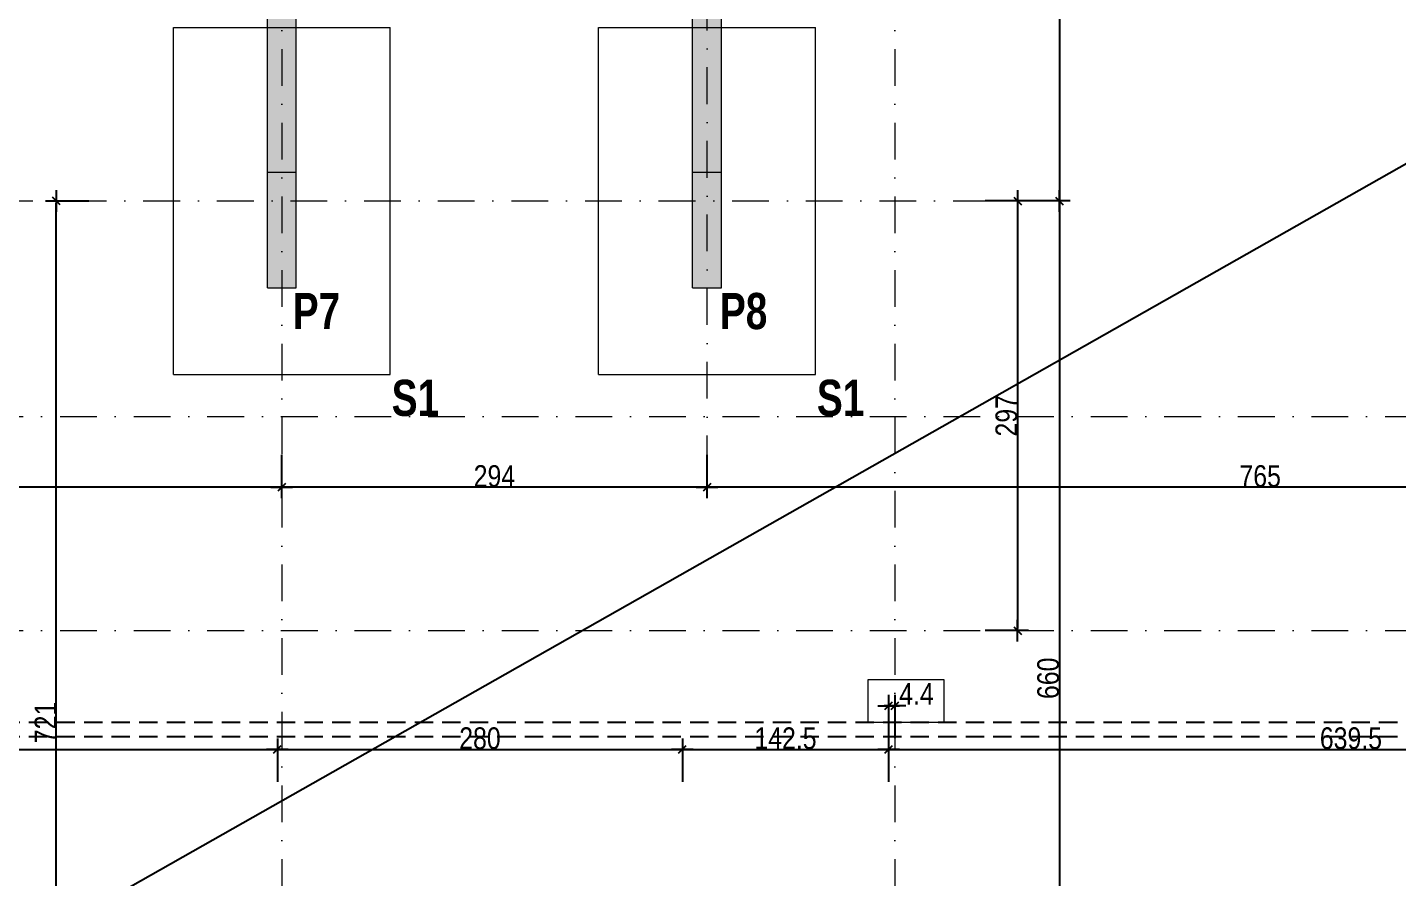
# Model space of a CAD drawing. Header units: centimetres. Extents: x -14085 to 643619, y -47998 to 35592.
# Drawn here: x 55583 to 56530, y 3973 to 4560 of the extents above; entities that cross this region are included whole.
import ezdxf
from ezdxf.enums import TextEntityAlignment as Align

# ---------------------------------------------------------------- set-up
doc = ezdxf.new("R2010")
doc.units = ezdxf.units.CM
doc.header["$PDMODE"] = 1
doc.header["$PDSIZE"] = -2
doc.linetypes.add('CACHEX2', pattern=[19.05, 12.7, -6.35])
doc.linetypes.add('TIRETPTX2', pattern=[50.8, 25.4, -12.7, 0, -12.7])
for name, color, linetype in [('01_cote_gen', 4, 'Continuous'), ('01_murs_sup', 2, 'CACHEX2'), ('01_poch_murs', 253, 'Continuous'), ('01_poch_poteaux', 250, 'Continuous'), ('01_texte', 230, 'Continuous'), ('AA_COTES', 2, 'Continuous')]:
    doc.layers.add(name, color=color, linetype=linetype)
for name, color, linetype, lineweight in [('01_murs_coup', 5, 'Continuous', 60), ('01_sem', 42, 'Continuous', 15), ('01_tram_axes', 2, 'TIRETPTX2', 9)]:
    doc.layers.add(name, color=color, linetype=linetype, lineweight=lineweight)
doc.styles.add('impact', font='impact.ttf')
doc.styles.add('STYLE2', font='ARIALN.TTF')
doc.dimstyles.new('JB50', dxfattribs={"dimscale": 0.1, "dimtxt": 150, "dimasz": 15, "dimexe": 0.1, "dimexo": 0.1, "dimgap": 0.09, "dimtad": 1, "dimdec": 1, "dimdsep": 46, "dimtxsty": 'STYLE2', "dimblk1": 'BOND_G', "dimblk2": 'BOND_D', "dimsah": 1, "dimcen": 1.5, "dimdle": 0.01, "dimse1": 1, "dimse2": 1, "dimclrd": 4, "dimclre": 2, "dimclrt": 6, "dimazin": 2, "dimtfac": 2.333333, "dimtdec": 1, "dimtix": 1, "dimtmove": 2, "dimatfit": 3, "dimldrblk": 'BOND_G', "dimfxl": 1, "dimtolj": 1, "dimtzin": 0, "dimarcsym": 0})

# ---------------------------------------------------------------- blocks, each defined once
blk = doc.blocks.new('BOND_G')
at = {"layer": 'AA_COTES', "color": 0}
for p, q in [((0, -5), (0, 15)), ((5, 0), (-5, 0)), ((1.77, 1.77), (-1.77, -1.77))]:
    blk.add_line(p, q, dxfattribs=at)
blk = doc.blocks.new('BOND_D')
at = {"layer": 'AA_COTES', "color": 0}
for p, q in [((5, 0), (-5, 0)), ((-1.77, -1.77), (1.77, 1.77)), ((0, 5), (0, -15))]:
    blk.add_line(p, q, dxfattribs=at)
blk = doc.blocks.new('*D1581')
at = {"layer": '01_cote_gen', "color": 4, "lineweight": -2, "transparency": 16777216}
blk.add_line((55757.37, 4242.46), (55155.37, 4242.46), dxfattribs=at)
at = {"layer": 'Defpoints', "color": 0, "lineweight": 0, "transparency": 16777216}
for p in [(55758.87, 4275.62), (55153.87, 4249.96), (55153.87, 4242.46)]:
    blk.add_point(p, dxfattribs=at)
at = {"layer": '01_cote_gen', "color": 4, "lineweight": -2, "transparency": 16777216, "xscale": 1.5, "yscale": 1.5, "zscale": 1.5, "rotation": 180}
blk.add_blockref('BOND_D', (55153.87, 4242.46), dxfattribs=at)
at = {"layer": '01_cote_gen', "color": 4, "lineweight": -2, "transparency": 16777216, "xscale": 1.5, "yscale": 1.5, "zscale": 1.5}
blk.add_blockref('BOND_G', (55758.87, 4242.46), dxfattribs=at)
at = {"layer": '01_cote_gen', "color": 6, "lineweight": 0, "transparency": 16777216, "insert": (55456.37, 4250.12), "char_height": 15, "attachment_point": 5, "style": 'STYLE2'}
blk.add_mtext('\\A1;605', dxfattribs=at)
blk = doc.blocks.new('*D1582')
at = {"layer": '01_cote_gen', "color": 4, "lineweight": -2, "transparency": 16777216}
blk.add_line((56051.37, 4242.46), (55760.37, 4242.46), dxfattribs=at)
at = {"layer": 'Defpoints', "color": 0, "lineweight": 0, "transparency": 16777216}
for p in [(55758.87, 4251.17), (56052.87, 4251.17), (55758.87, 4242.46)]:
    blk.add_point(p, dxfattribs=at)
at = {"layer": '01_cote_gen', "color": 4, "lineweight": -2, "transparency": 16777216, "xscale": 1.5, "yscale": 1.5, "zscale": 1.5, "rotation": 180}
blk.add_blockref('BOND_D', (55758.87, 4242.46), dxfattribs=at)
at = {"layer": '01_cote_gen', "color": 4, "lineweight": -2, "transparency": 16777216, "xscale": 1.5, "yscale": 1.5, "zscale": 1.5}
blk.add_blockref('BOND_G', (56052.87, 4242.46), dxfattribs=at)
at = {"layer": '01_cote_gen', "color": 6, "lineweight": 0, "transparency": 16777216, "insert": (55905.87, 4250.12), "char_height": 15, "attachment_point": 5, "style": 'STYLE2'}
blk.add_mtext('\\A1;294', dxfattribs=at)
blk = doc.blocks.new('*D1583')
at = {"layer": '01_cote_gen', "color": 4, "lineweight": -2, "transparency": 16777216}
blk.add_line((56816.33, 4242.46), (56054.37, 4242.46), dxfattribs=at)
at = {"layer": 'Defpoints', "color": 0, "lineweight": 0, "transparency": 16777216}
for p in [(56817.83, 4249.65), (56052.87, 4242.46), (56052.87, 4203.56)]:
    blk.add_point(p, dxfattribs=at)
at = {"layer": '01_cote_gen', "color": 4, "lineweight": -2, "transparency": 16777216, "xscale": 1.5, "yscale": 1.5, "zscale": 1.5, "rotation": 180}
blk.add_blockref('BOND_D', (56052.87, 4242.46), dxfattribs=at)
at = {"layer": '01_cote_gen', "color": 4, "lineweight": -2, "transparency": 16777216, "xscale": 1.5, "yscale": 1.5, "zscale": 1.5}
blk.add_blockref('BOND_G', (56817.83, 4242.46), dxfattribs=at)
at = {"layer": '01_cote_gen', "color": 6, "lineweight": 0, "transparency": 16777216, "insert": (56435.35, 4250.12), "char_height": 15, "attachment_point": 5, "style": 'STYLE2'}
blk.add_mtext('\\A1;765', dxfattribs=at)
blk = doc.blocks.new('*D1603')
at = {"layer": '01_cote_gen', "color": 4, "lineweight": -2, "transparency": 16777216}
blk.add_line((55155.37, 4061.21), (55754.37, 4061.21), dxfattribs=at)
at = {"layer": 'Defpoints', "color": 0, "lineweight": 0, "transparency": 16777216}
for p in [(55153.87, 4056.19), (55755.87, 4061.21), (55755.87, 4005.96)]:
    blk.add_point(p, dxfattribs=at)
at = {"layer": '01_cote_gen', "color": 4, "lineweight": -2, "transparency": 16777216, "xscale": 1.5, "yscale": 1.5, "zscale": 1.5, "rotation": 180}
blk.add_blockref('BOND_G', (55153.87, 4061.21), dxfattribs=at)
at = {"layer": '01_cote_gen', "color": 4, "lineweight": -2, "transparency": 16777216, "xscale": 1.5, "yscale": 1.5, "zscale": 1.5}
blk.add_blockref('BOND_D', (55755.87, 4061.21), dxfattribs=at)
at = {"layer": '01_cote_gen', "color": 6, "lineweight": 0, "transparency": 16777216, "insert": (55454.87, 4068.88), "char_height": 15, "attachment_point": 5, "style": 'STYLE2'}
blk.add_mtext('\\A1;602', dxfattribs=at)
blk = doc.blocks.new('*D1604')
at = {"layer": '01_cote_gen', "color": 4, "lineweight": -2, "transparency": 16777216}
blk.add_line((55757.37, 4061.21), (56034.38, 4061.21), dxfattribs=at)
at = {"layer": 'Defpoints', "color": 0, "lineweight": 0, "transparency": 16777216}
for p in [(56035.88, 4061.21), (55755.87, 4038.71), (56035.88, 4005.96)]:
    blk.add_point(p, dxfattribs=at)
at = {"layer": '01_cote_gen', "color": 4, "lineweight": -2, "transparency": 16777216, "xscale": 1.5, "yscale": 1.5, "zscale": 1.5, "rotation": 180}
blk.add_blockref('BOND_G', (55755.87, 4061.21), dxfattribs=at)
at = {"layer": '01_cote_gen', "color": 4, "lineweight": -2, "transparency": 16777216, "xscale": 1.5, "yscale": 1.5, "zscale": 1.5}
blk.add_blockref('BOND_D', (56035.88, 4061.21), dxfattribs=at)
at = {"layer": '01_cote_gen', "color": 6, "lineweight": 0, "transparency": 16777216, "insert": (55895.87, 4068.88), "char_height": 15, "attachment_point": 5, "style": 'STYLE2'}
blk.add_mtext('\\A1;280', dxfattribs=at)
blk = doc.blocks.new('*D1605')
at = {"layer": '01_cote_gen', "color": 4, "lineweight": -2, "transparency": 16777216}
blk.add_line((56037.38, 4061.21), (56176.88, 4061.21), dxfattribs=at)
at = {"layer": 'Defpoints', "color": 0, "lineweight": 0, "transparency": 16777216}
for p in [(56178.38, 4061.21), (56035.88, 4038.71), (56178.38, 4005.96)]:
    blk.add_point(p, dxfattribs=at)
at = {"layer": '01_cote_gen', "color": 4, "lineweight": -2, "transparency": 16777216, "xscale": 1.5, "yscale": 1.5, "zscale": 1.5, "rotation": 180}
blk.add_blockref('BOND_G', (56035.88, 4061.21), dxfattribs=at)
at = {"layer": '01_cote_gen', "color": 4, "lineweight": -2, "transparency": 16777216, "xscale": 1.5, "yscale": 1.5, "zscale": 1.5}
blk.add_blockref('BOND_D', (56178.38, 4061.21), dxfattribs=at)
at = {"layer": '01_cote_gen', "color": 6, "lineweight": 0, "transparency": 16777216, "insert": (56107.13, 4068.88), "char_height": 15, "attachment_point": 5, "style": 'STYLE2'}
blk.add_mtext('\\A1;142.5', dxfattribs=at)
blk = doc.blocks.new('*D1606')
at = {"layer": '01_cote_gen', "color": 4, "lineweight": -2, "transparency": 16777216}
blk.add_line((56179.88, 4061.21), (56816.33, 4061.21), dxfattribs=at)
at = {"layer": 'Defpoints', "color": 0, "lineweight": 0, "transparency": 16777216}
for p in [(56817.83, 4107.41), (56817.83, 4061.21), (56178.38, 4042.3)]:
    blk.add_point(p, dxfattribs=at)
at = {"layer": '01_cote_gen', "color": 4, "lineweight": -2, "transparency": 16777216, "xscale": 1.5, "yscale": 1.5, "zscale": 1.5, "rotation": 180}
blk.add_blockref('BOND_G', (56178.38, 4061.21), dxfattribs=at)
at = {"layer": '01_cote_gen', "color": 4, "lineweight": -2, "transparency": 16777216, "xscale": 1.5, "yscale": 1.5, "zscale": 1.5}
blk.add_blockref('BOND_D', (56817.83, 4061.21), dxfattribs=at)
at = {"layer": '01_cote_gen', "color": 6, "lineweight": 0, "transparency": 16777216, "insert": (56498.1, 4068.88), "char_height": 15, "attachment_point": 5, "style": 'STYLE2'}
blk.add_mtext('\\A1;639.5', dxfattribs=at)
blk = doc.blocks.new('*D1609')
at = {"layer": '01_cote_gen', "color": 4, "lineweight": -2, "transparency": 16777216}
blk.add_line((56179.88, 4091.44), (56181.27, 4091.44), dxfattribs=at)
at = {"layer": 'Defpoints', "color": 0, "lineweight": 0, "transparency": 16777216}
for p in [(56182.77, 4091.44), (56182.77, 4050.89), (56178.38, 4017.29)]:
    blk.add_point(p, dxfattribs=at)
at = {"layer": '01_cote_gen', "color": 4, "lineweight": -2, "transparency": 16777216, "xscale": 1.5, "yscale": 1.5, "zscale": 1.5, "rotation": 180}
blk.add_blockref('BOND_G', (56178.38, 4091.44), dxfattribs=at)
at = {"layer": '01_cote_gen', "color": 4, "lineweight": -2, "transparency": 16777216, "xscale": 1.5, "yscale": 1.5, "zscale": 1.5}
blk.add_blockref('BOND_D', (56182.77, 4091.44), dxfattribs=at)
at = {"layer": '01_cote_gen', "color": 6, "lineweight": 0, "transparency": 16777216, "insert": (56197.69, 4099.55), "char_height": 15, "attachment_point": 5, "style": 'STYLE2'}
blk.add_mtext('\\A1;4.4', dxfattribs=at)
blk = doc.blocks.new('*D1708')
at = {"layer": '01_cote_gen', "color": 4, "lineweight": -2, "transparency": 16777216}
blk.add_line((55602.94, 3720.86), (55602.94, 4438.89), dxfattribs=at)
at = {"layer": 'Defpoints', "color": 0, "lineweight": 0, "transparency": 16777216}
for p in [(55602.94, 4440.39), (55631.95, 4440.39), (55631.95, 3719.36)]:
    blk.add_point(p, dxfattribs=at)
at = {"layer": '01_cote_gen', "color": 4, "lineweight": -2, "transparency": 16777216, "xscale": 1.5, "yscale": 1.5, "zscale": 1.5}
for name, p, rotation in [('BOND_D', (55602.94, 4440.39), 90), ('BOND_G', (55602.94, 3719.36), 270)]:
    blk.add_blockref(name, p, dxfattribs=dict(at, rotation=rotation))
at = {"layer": '01_cote_gen', "color": 6, "lineweight": 0, "transparency": 16777216, "insert": (55595.4, 4079.87), "char_height": 15, "attachment_point": 5, "rotation": 90, "style": 'STYLE2'}
blk.add_mtext('\\A1;721', dxfattribs=at)
blk = doc.blocks.new('*D1711')
at = {"layer": '01_cote_gen', "color": 4, "lineweight": -2, "transparency": 16777216}
blk.add_line((56296.49, 4899.89), (56296.49, 4441.89), dxfattribs=at)
at = {"layer": 'Defpoints', "color": 0, "lineweight": 0, "transparency": 16777216}
for p in [(56344.64, 4901.39), (56275.32, 4440.39), (56296.49, 4440.39)]:
    blk.add_point(p, dxfattribs=at)
at = {"layer": '01_cote_gen', "color": 4, "lineweight": -2, "transparency": 16777216, "xscale": 1.5, "yscale": 1.5, "zscale": 1.5}
for name, p, rotation in [('BOND_G', (56296.49, 4901.39), 90), ('BOND_D', (56296.49, 4440.39), 270)]:
    blk.add_blockref(name, p, dxfattribs=dict(at, rotation=rotation))
at = {"layer": '01_cote_gen', "color": 6, "lineweight": 0, "transparency": 16777216, "insert": (56288.82, 4670.89), "char_height": 15, "attachment_point": 5, "rotation": 90, "style": 'STYLE2'}
blk.add_mtext('\\A1;461', dxfattribs=at)
blk = doc.blocks.new('*D1712')
at = {"layer": '01_cote_gen', "color": 4, "lineweight": -2, "transparency": 16777216}
blk.add_line((56296.49, 4438.89), (56296.49, 3781.89), dxfattribs=at)
at = {"layer": 'Defpoints', "color": 0, "lineweight": 0, "transparency": 16777216}
for p in [(56273.99, 4440.39), (56273.99, 3780.39), (56296.49, 3780.39)]:
    blk.add_point(p, dxfattribs=at)
at = {"layer": '01_cote_gen', "color": 4, "lineweight": -2, "transparency": 16777216, "xscale": 1.5, "yscale": 1.5, "zscale": 1.5}
for name, p, rotation in [('BOND_G', (56296.49, 4440.39), 90), ('BOND_D', (56296.49, 3780.39), 270)]:
    blk.add_blockref(name, p, dxfattribs=dict(at, rotation=rotation))
at = {"layer": '01_cote_gen', "color": 6, "lineweight": 0, "transparency": 16777216, "insert": (56288.82, 4110.39), "char_height": 15, "attachment_point": 5, "rotation": 90, "style": 'STYLE2'}
blk.add_mtext('\\A1;660', dxfattribs=at)
blk = doc.blocks.new('*D1713')
at = {"layer": '01_cote_gen', "color": 4, "lineweight": -2, "transparency": 16777216}
blk.add_line((56267.6, 4438.89), (56267.6, 4144.89), dxfattribs=at)
at = {"layer": 'Defpoints', "color": 0, "lineweight": 0, "transparency": 16777216}
for p in [(56273.99, 4440.39), (56238.71, 4143.39), (56267.6, 4143.39)]:
    blk.add_point(p, dxfattribs=at)
at = {"layer": '01_cote_gen', "color": 4, "lineweight": -2, "transparency": 16777216, "xscale": 1.5, "yscale": 1.5, "zscale": 1.5}
for name, p, rotation in [('BOND_G', (56267.6, 4440.39), 90), ('BOND_D', (56267.6, 4143.39), 270)]:
    blk.add_blockref(name, p, dxfattribs=dict(at, rotation=rotation))
at = {"layer": '01_cote_gen', "color": 6, "lineweight": 0, "transparency": 16777216, "insert": (56259.93, 4291.89), "char_height": 15, "attachment_point": 5, "rotation": 90, "style": 'STYLE2'}
blk.add_mtext('\\A1;297', dxfattribs=at)

msp = doc.modelspace()

# ---------------------------------------------------------------- hatches: boundary and pattern name
at = {"layer": '01_poch_murs', "lineweight": 0}
h = msp.add_hatch(color=256, dxfattribs=at)
h.dxf.hatch_style = 1
h.paths.add_polyline_path([(56062.87, 4909.39), (55154.87, 4909.39), (55154.87, 4460.39), (55174.87, 4460.39), (55174.87, 4884.39), (55748.87, 4884.39), (55748.87, 4460.39), (55768.87, 4460.39), (55768.87, 4884.39), (56042.87, 4884.39), (56042.87, 4460.39), (56062.87, 4460.39), (56062.87, 4583.39), (56062.87, 4583.39), (56062.87, 4624.39)])
at = {"layer": '01_poch_poteaux', "lineweight": 0}
h = msp.add_hatch(color=256, dxfattribs=at)
h.dxf.hatch_style = 1
h.paths.add_polyline_path([(55768.87, 4460.39), (55748.87, 4460.39), (55748.87, 4380.39), (55768.87, 4380.39)])
h.paths.add_polyline_path([(56062.87, 4460.39), (56042.87, 4460.39), (56042.87, 4380.39), (56062.87, 4380.39)])

# ---------------------------------------------------------------- linework, layer by layer
at = {"layer": '01_cote_gen', "lineweight": 0}
msp.add_lwpolyline([(56164.2, 4109.66), (56216.61, 4109.66), (56216.61, 4079.93), (56164.2, 4079.93)], close=True, dxfattribs=at)
at = {"layer": '01_murs_coup', "lineweight": 18}
for p, q in [((56062.87, 4380.39), (56062.87, 4909.39)), ((56042.87, 4385.39), (56042.87, 4884.39))]:
    msp.add_line(p, q, dxfattribs=at)
at = {"layer": '01_murs_coup', "lineweight": 5}
for p, q in [((55748.87, 4380.39), (55748.87, 4884.39)), ((55768.87, 4380.39), (55768.87, 4884.39)), ((56042.87, 4380.39), (56042.87, 4884.39))]:
    msp.add_line(p, q, dxfattribs=at)
at = {"layer": '01_murs_coup', "lineweight": 0}
for p, q in [((55748.87, 4380.39), (55768.87, 4380.39)), ((56042.87, 4380.39), (56062.87, 4380.39))]:
    msp.add_line(p, q, dxfattribs=at)
at = {"layer": '01_murs_sup'}
for p, q in [((56777.83, 4079.87), (52428.87, 4079.87)), ((56777.83, 4069.87), (52428.87, 4069.87))]:
    msp.add_line(p, q, dxfattribs=at)
at = {"layer": '01_poch_poteaux', "lineweight": 0}
for p, q in [((55748.87, 4460.39), (55768.87, 4460.39)), ((56042.87, 4460.39), (56062.87, 4460.39))]:
    msp.add_line(p, q, dxfattribs=at)
at = {"layer": '01_sem', "lineweight": 5}
for p, q in [((55683.87, 4560.39), (55833.87, 4560.39)), ((55977.87, 4560.39), (56127.87, 4560.39)), ((55683.87, 4320.39), (55833.87, 4320.39)), ((55977.87, 4320.39), (56127.87, 4320.39))]:
    msp.add_line(p, q, dxfattribs=at)
at = {"layer": '01_sem', "ltscale": 2}
for p, q in [((55683.87, 4320.39), (55683.87, 4560.39)), ((55833.87, 4320.39), (55833.87, 4560.39)), ((55977.87, 4320.39), (55977.87, 4560.39)), ((56127.87, 4320.39), (56127.87, 4560.39))]:
    msp.add_line(p, q, dxfattribs=at)
at = {"layer": '01_texte'}
msp.add_line((55559.86, 3913.07), (57282.83, 4889.39), dxfattribs=at)
at = {"layer": '01_tram_axes'}
for p, q in [((55758.87, 5716.04), (55758.87, 2230.67)), ((56182.77, 5716.04), (56182.77, 2230.67)), ((56052.87, 4252.9), (56052.87, 5020)), ((52863.61, 4440.39), (56275.32, 4440.39)), ((49904.77, 4291.39), (57545.8, 4291.39)), ((49904.77, 4143.39), (57545.8, 4143.39))]:
    msp.add_line(p, q, dxfattribs=at)

# ---------------------------------------------------------------- texts
at = {"layer": '01_texte', "style": 'impact'}
for s, p in [('P8', (56094.58, 4344.29)), ('P7', (55799.21, 4344.29)), ('S1', (55867.64, 4284.29)), ('S1', (56161.64, 4284.29))]:
    msp.add_text(s, height=25, dxfattribs=at).set_placement(p, align=Align.BOTTOM_RIGHT)

# ---------------------------------------------------------------- dimensions: what is measured, and where the dimension line sits
at = {"layer": '01_cote_gen', "lineweight": 0}
for base, p1, p2, picture, middle in [((56296.49, 4440.39), (56344.64, 4901.39), (56275.32, 4440.39), '*D1711', (56288.82, 4670.89)), ((55602.94, 4440.39), (55631.95, 3719.36), (55631.95, 4440.39), '*D1708', (55595.4, 4079.87)), ((56267.6, 4143.39), (56273.99, 4440.39), (56238.71, 4143.39), '*D1713', (56259.93, 4291.89)), ((56296.49, 3780.39), (56273.99, 4440.39), (56273.99, 3780.39), '*D1712', (56288.82, 4110.39))]:
    dim = msp.add_linear_dim(base=base, p1=p1, p2=p2, angle=90, dimstyle='JB50', dxfattribs=at)
    dim.commit()
    dim.dimension.update_dxf_attribs({"geometry": picture, "text_midpoint": middle})
for base, p1, p2, picture, middle in [((55153.87, 4242.46), (55758.87, 4275.62), (55153.87, 4249.96), '*D1581', (55456.37, 4250.12)), ((55758.87, 4242.46), (56052.87, 4251.17), (55758.87, 4251.17), '*D1582', (55905.87, 4250.12)), ((56052.87, 4242.46), (56817.83, 4249.65), (56052.87, 4203.56), '*D1583', (56435.35, 4250.12)), ((56817.8298, 4061.2105), (56178.3763, 4042.3008), (56817.8298, 4107.4141), '*D1606', (56498.1031, 4068.8781)), ((55755.87, 4061.21), (55153.87, 4056.19), (55755.87, 4005.96), '*D1603', (55454.87, 4068.88)), ((56035.88, 4061.21), (55755.87, 4038.71), (56035.88, 4005.96), '*D1604', (55895.87, 4068.88)), ((56178.38, 4061.21), (56035.88, 4038.71), (56178.38, 4005.96), '*D1605', (56107.13, 4068.88))]:
    dim = msp.add_linear_dim(base=base, p1=p1, p2=p2, dimstyle='JB50', dxfattribs=at)
    dim.commit()
    dim.dimension.update_dxf_attribs({"geometry": picture, "text_midpoint": middle})
dim = msp.add_linear_dim(base=(56182.77, 4091.44), p1=(56178.38, 4017.29), p2=(56182.77, 4050.89), dimstyle='JB50', dxfattribs=at)
dim.commit()
dim.dimension.update_dxf_attribs({"geometry": '*D1609', "text_midpoint": (56197.69, 4099.55), "dimtype": 160})

doc.saveas('drawing.dxf')
